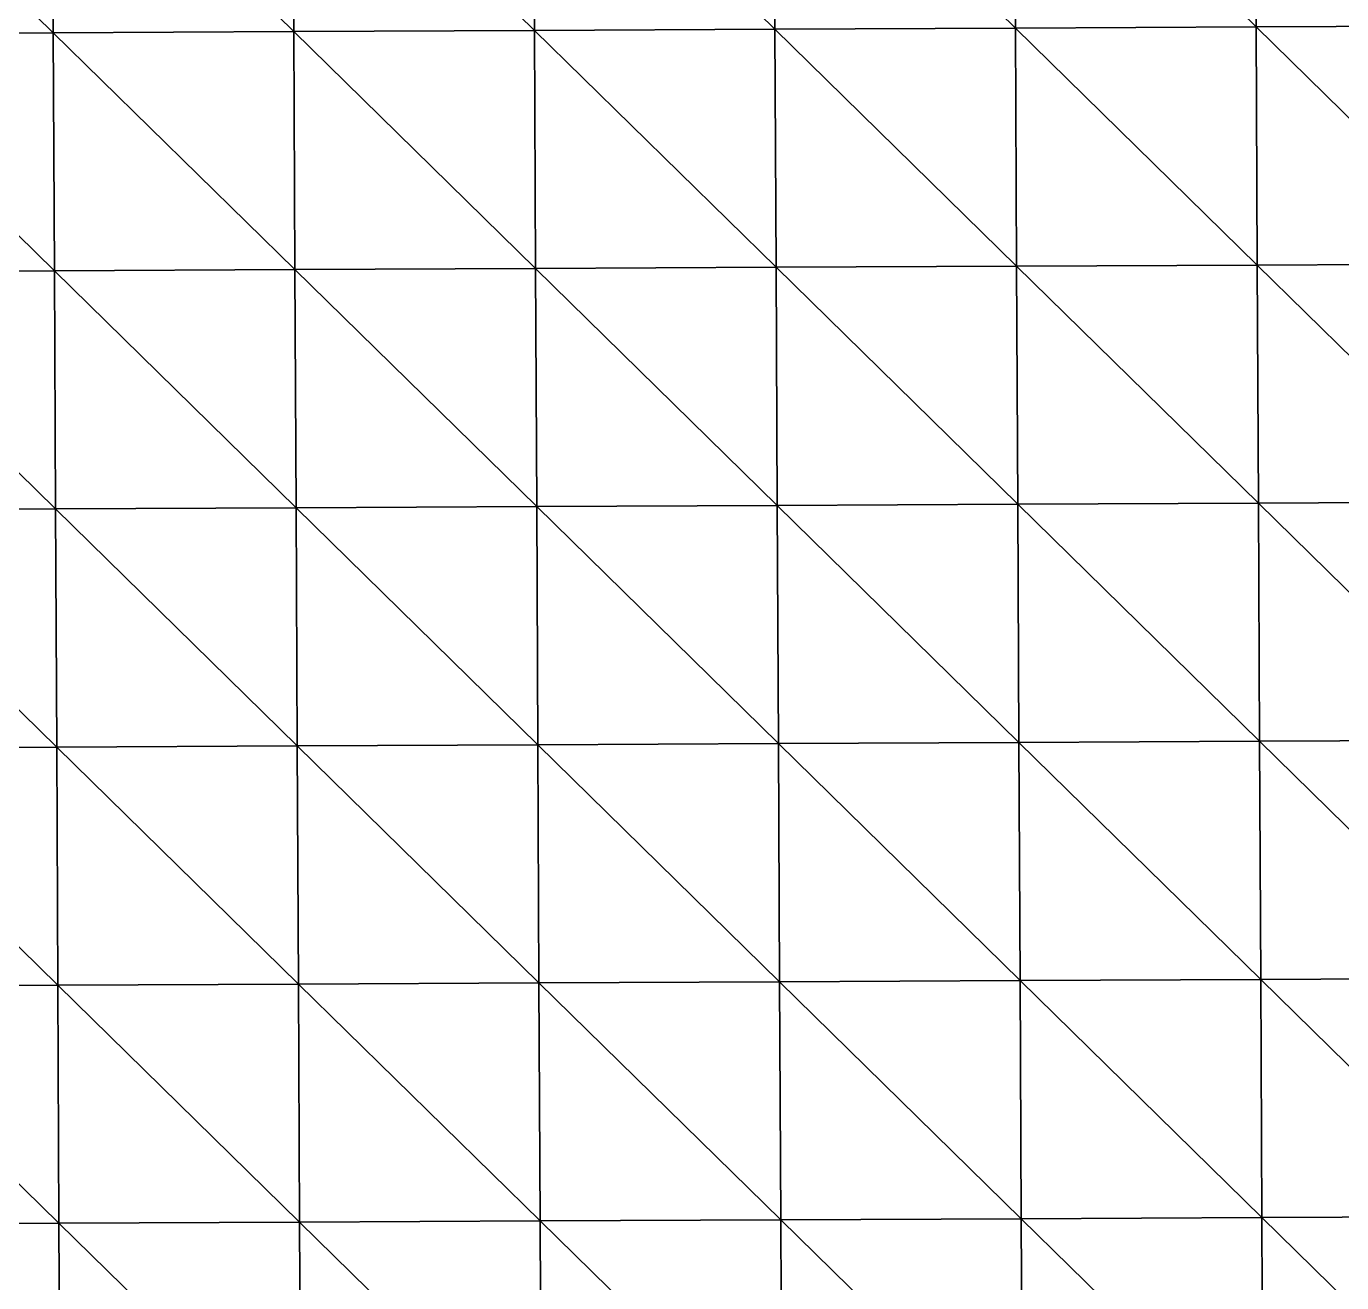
# Model space of a CAD drawing. Extents: x -372 to 678, y -263 to 741.
# Drawn here: x -171 to -102.3, y -66.1 to -0.5 of the extents above; entities that cross this region are included whole.
import ezdxf

# ---------------------------------------------------------------- set-up
doc = ezdxf.new("R2010")
doc.units = 0
doc.header["$LTSCALE"] = 0.0254
doc.layers.get('0').update_dxf_attribs({"linetype": 'CONTINUOUS'})
doc.layers.add('LOCATION_SNAPSHOT', color=144, linetype='CONTINUOUS')
doc.layers.add('LOCATION_TERRAIN', color=36, linetype='CONTINUOUS')

# ---------------------------------------------------------------- blocks, each defined once
blk = doc.blocks.new('LOCATION_SNAPSHOT')
at = {"color": 8}
mesh = blk.add_polyface(dxfattribs=at)
corners = [(-369.308, -262.945), (369.306, 262.947), (-371.821, 259.377), (371.824, -259.377)]
mesh.append_faces([[corners[k] for k in face] for face in [(0, 1, 2), (1, 0, 3)]], dxfattribs={"vtx0": -1, "color": 8})
blk = doc.blocks.new('LOCATION_TERRAIN')
at = {"color": 8}
mesh = blk.add_polyface(dxfattribs=at)
corners = [(-157.019, -0.756, -9.034), (-157.079, 11.68, -9.203), (-169.64, 11.619, -9.353)]
mesh.append_faces([[corners[k] for k in face] for face in [(0, 1, 2)]], dxfattribs={"color": 8})
mesh = blk.add_polyface(dxfattribs=at)
corners = [(-144.457, -0.696, -8.993), (-144.517, 11.74, -9.054), (-157.079, 11.68, -9.203)]
mesh.append_faces([[corners[k] for k in face] for face in [(0, 1, 2)]], dxfattribs={"color": 8})
mesh = blk.add_polyface(dxfattribs=at)
corners = [(-144.457, -0.696, -8.993), (-157.079, 11.68, -9.203), (-157.019, -0.756, -9.034)]
mesh.append_faces([[corners[k] for k in face] for face in [(0, 1, 2)]], dxfattribs={"color": 8})
mesh = blk.add_polyface(dxfattribs=at)
corners = [(-131.896, -0.636, -8.699), (-131.956, 11.801, -8.746), (-144.517, 11.74, -9.054)]
mesh.append_faces([[corners[k] for k in face] for face in [(0, 1, 2)]], dxfattribs={"color": 8})
mesh = blk.add_polyface(dxfattribs=at)
corners = [(-131.896, -0.636, -8.699), (-144.517, 11.74, -9.054), (-144.457, -0.696, -8.993)]
mesh.append_faces([[corners[k] for k in face] for face in [(0, 1, 2)]], dxfattribs={"color": 8})
mesh = blk.add_polyface(dxfattribs=at)
corners = [(-119.334, -0.575, -8.08), (-119.394, 11.861, -8.236), (-131.956, 11.801, -8.746)]
mesh.append_faces([[corners[k] for k in face] for face in [(0, 1, 2)]], dxfattribs={"color": 8})
mesh = blk.add_polyface(dxfattribs=at)
corners = [(-119.334, -0.575, -8.08), (-131.956, 11.801, -8.746), (-131.896, -0.636, -8.699)]
mesh.append_faces([[corners[k] for k in face] for face in [(0, 1, 2)]], dxfattribs={"color": 8})
mesh = blk.add_polyface(dxfattribs=at)
corners = [(-106.773, -0.515, -7.461), (-106.833, 11.922, -7.725), (-119.394, 11.861, -8.236)]
mesh.append_faces([[corners[k] for k in face] for face in [(0, 1, 2)]], dxfattribs={"color": 8})
mesh = blk.add_polyface(dxfattribs=at)
corners = [(-106.773, -0.515, -7.461), (-119.394, 11.861, -8.236), (-119.334, -0.575, -8.08)]
mesh.append_faces([[corners[k] for k in face] for face in [(0, 1, 2)]], dxfattribs={"color": 8})
mesh = blk.add_polyface(dxfattribs=at)
corners = [(-94.211, -0.454, -6.825), (-106.833, 11.922, -7.725), (-106.773, -0.515, -7.461)]
mesh.append_faces([[corners[k] for k in face] for face in [(0, 1, 2)]], dxfattribs={"color": 8})
mesh = blk.add_polyface(dxfattribs=at)
corners = [(-169.58, -0.817, -9.075), (-169.64, 11.619, -9.353), (-182.202, 11.559, -9.248)]
mesh.append_faces([[corners[k] for k in face] for face in [(0, 1, 2)]], dxfattribs={"color": 8})
mesh = blk.add_polyface(dxfattribs=at)
corners = [(-169.58, -0.817, -9.075), (-182.202, 11.559, -9.248), (-182.142, -0.877, -8.919)]
mesh.append_faces([[corners[k] for k in face] for face in [(0, 1, 2)]], dxfattribs={"color": 8})
mesh = blk.add_polyface(dxfattribs=at)
corners = [(-157.019, -0.756, -9.034), (-169.64, 11.619, -9.353), (-169.58, -0.817, -9.075)]
mesh.append_faces([[corners[k] for k in face] for face in [(0, 1, 2)]], dxfattribs={"color": 8})
mesh = blk.add_polyface(dxfattribs=at)
corners = [(-131.836, -13.072, -8.506), (-131.896, -0.636, -8.699), (-144.457, -0.696, -8.993)]
mesh.append_faces([[corners[k] for k in face] for face in [(0, 1, 2)]], dxfattribs={"color": 8})
mesh = blk.add_polyface(dxfattribs=at)
corners = [(-119.275, -13.011, -7.913), (-119.334, -0.575, -8.08), (-131.896, -0.636, -8.699)]
mesh.append_faces([[corners[k] for k in face] for face in [(0, 1, 2)]], dxfattribs={"color": 8})
mesh = blk.add_polyface(dxfattribs=at)
corners = [(-119.275, -13.011, -7.913), (-131.896, -0.636, -8.699), (-131.836, -13.072, -8.506)]
mesh.append_faces([[corners[k] for k in face] for face in [(0, 1, 2)]], dxfattribs={"color": 8})
mesh = blk.add_polyface(dxfattribs=at)
corners = [(-106.713, -12.951, -7.321), (-106.773, -0.515, -7.461), (-119.334, -0.575, -8.08)]
mesh.append_faces([[corners[k] for k in face] for face in [(0, 1, 2)]], dxfattribs={"color": 8})
mesh = blk.add_polyface(dxfattribs=at)
corners = [(-106.713, -12.951, -7.321), (-119.334, -0.575, -8.08), (-119.275, -13.011, -7.913)]
mesh.append_faces([[corners[k] for k in face] for face in [(0, 1, 2)]], dxfattribs={"color": 8})
mesh = blk.add_polyface(dxfattribs=at)
corners = [(-94.151, -12.89, -6.673), (-94.211, -0.454, -6.825), (-106.773, -0.515, -7.461)]
mesh.append_faces([[corners[k] for k in face] for face in [(0, 1, 2)]], dxfattribs={"color": 8})
mesh = blk.add_polyface(dxfattribs=at)
corners = [(-94.151, -12.89, -6.673), (-106.773, -0.515, -7.461), (-106.713, -12.951, -7.321)]
mesh.append_faces([[corners[k] for k in face] for face in [(0, 1, 2)]], dxfattribs={"color": 8})
mesh = blk.add_polyface(dxfattribs=at)
corners = [(-169.521, -13.253, -8.765), (-169.58, -0.817, -9.075), (-182.142, -0.877, -8.919)]
mesh.append_faces([[corners[k] for k in face] for face in [(0, 1, 2)]], dxfattribs={"color": 8})
mesh = blk.add_polyface(dxfattribs=at)
corners = [(-169.521, -13.253, -8.765), (-182.142, -0.877, -8.919), (-182.082, -13.314, -8.626)]
mesh.append_faces([[corners[k] for k in face] for face in [(0, 1, 2)]], dxfattribs={"color": 8})
mesh = blk.add_polyface(dxfattribs=at)
corners = [(-156.959, -13.193, -8.765), (-157.019, -0.756, -9.034), (-169.58, -0.817, -9.075)]
mesh.append_faces([[corners[k] for k in face] for face in [(0, 1, 2)]], dxfattribs={"color": 8})
mesh = blk.add_polyface(dxfattribs=at)
corners = [(-156.959, -13.193, -8.765), (-169.58, -0.817, -9.075), (-169.521, -13.253, -8.765)]
mesh.append_faces([[corners[k] for k in face] for face in [(0, 1, 2)]], dxfattribs={"color": 8})
mesh = blk.add_polyface(dxfattribs=at)
corners = [(-144.398, -13.132, -8.765), (-144.457, -0.696, -8.993), (-157.019, -0.756, -9.034)]
mesh.append_faces([[corners[k] for k in face] for face in [(0, 1, 2)]], dxfattribs={"color": 8})
mesh = blk.add_polyface(dxfattribs=at)
corners = [(-144.398, -13.132, -8.765), (-157.019, -0.756, -9.034), (-156.959, -13.193, -8.765)]
mesh.append_faces([[corners[k] for k in face] for face in [(0, 1, 2)]], dxfattribs={"color": 8})
mesh = blk.add_polyface(dxfattribs=at)
corners = [(-131.836, -13.072, -8.506), (-144.457, -0.696, -8.993), (-144.398, -13.132, -8.765)]
mesh.append_faces([[corners[k] for k in face] for face in [(0, 1, 2)]], dxfattribs={"color": 8})
mesh = blk.add_polyface(dxfattribs=at)
corners = [(-119.215, -25.448, -7.74), (-119.275, -13.011, -7.913), (-131.836, -13.072, -8.506)]
mesh.append_faces([[corners[k] for k in face] for face in [(0, 1, 2)]], dxfattribs={"color": 8})
mesh = blk.add_polyface(dxfattribs=at)
corners = [(-106.653, -25.387, -7.256), (-106.713, -12.951, -7.321), (-119.275, -13.011, -7.913)]
mesh.append_faces([[corners[k] for k in face] for face in [(0, 1, 2)]], dxfattribs={"color": 8})
mesh = blk.add_polyface(dxfattribs=at)
corners = [(-106.653, -25.387, -7.256), (-119.275, -13.011, -7.913), (-119.215, -25.448, -7.74)]
mesh.append_faces([[corners[k] for k in face] for face in [(0, 1, 2)]], dxfattribs={"color": 8})
mesh = blk.add_polyface(dxfattribs=at)
corners = [(-94.092, -25.327, -6.629), (-94.151, -12.89, -6.673), (-106.713, -12.951, -7.321)]
mesh.append_faces([[corners[k] for k in face] for face in [(0, 1, 2)]], dxfattribs={"color": 8})
mesh = blk.add_polyface(dxfattribs=at)
corners = [(-94.092, -25.327, -6.629), (-106.713, -12.951, -7.321), (-106.653, -25.387, -7.256)]
mesh.append_faces([[corners[k] for k in face] for face in [(0, 1, 2)]], dxfattribs={"color": 8})
mesh = blk.add_polyface(dxfattribs=at)
corners = [(-169.461, -25.689, -8.436), (-169.521, -13.253, -8.765), (-182.082, -13.314, -8.626)]
mesh.append_faces([[corners[k] for k in face] for face in [(0, 1, 2)]], dxfattribs={"color": 8})
mesh = blk.add_polyface(dxfattribs=at)
corners = [(-169.461, -25.689, -8.436), (-182.082, -13.314, -8.626), (-182.022, -25.75, -8.355)]
mesh.append_faces([[corners[k] for k in face] for face in [(0, 1, 2)]], dxfattribs={"color": 8})
mesh = blk.add_polyface(dxfattribs=at)
corners = [(-156.899, -25.629, -8.436), (-156.959, -13.193, -8.765), (-169.521, -13.253, -8.765)]
mesh.append_faces([[corners[k] for k in face] for face in [(0, 1, 2)]], dxfattribs={"color": 8})
mesh = blk.add_polyface(dxfattribs=at)
corners = [(-156.899, -25.629, -8.436), (-169.521, -13.253, -8.765), (-169.461, -25.689, -8.436)]
mesh.append_faces([[corners[k] for k in face] for face in [(0, 1, 2)]], dxfattribs={"color": 8})
mesh = blk.add_polyface(dxfattribs=at)
corners = [(-144.338, -25.569, -8.436), (-144.398, -13.132, -8.765), (-156.959, -13.193, -8.765)]
mesh.append_faces([[corners[k] for k in face] for face in [(0, 1, 2)]], dxfattribs={"color": 8})
mesh = blk.add_polyface(dxfattribs=at)
corners = [(-144.338, -25.569, -8.436), (-156.959, -13.193, -8.765), (-156.899, -25.629, -8.436)]
mesh.append_faces([[corners[k] for k in face] for face in [(0, 1, 2)]], dxfattribs={"color": 8})
mesh = blk.add_polyface(dxfattribs=at)
corners = [(-131.776, -25.508, -8.224), (-131.836, -13.072, -8.506), (-144.398, -13.132, -8.765)]
mesh.append_faces([[corners[k] for k in face] for face in [(0, 1, 2)]], dxfattribs={"color": 8})
mesh = blk.add_polyface(dxfattribs=at)
corners = [(-131.776, -25.508, -8.224), (-144.398, -13.132, -8.765), (-144.338, -25.569, -8.436)]
mesh.append_faces([[corners[k] for k in face] for face in [(0, 1, 2)]], dxfattribs={"color": 8})
mesh = blk.add_polyface(dxfattribs=at)
corners = [(-119.215, -25.448, -7.74), (-131.836, -13.072, -8.506), (-131.776, -25.508, -8.224)]
mesh.append_faces([[corners[k] for k in face] for face in [(0, 1, 2)]], dxfattribs={"color": 8})
mesh = blk.add_polyface(dxfattribs=at)
corners = [(-106.593, -37.823, -7.192), (-106.653, -25.387, -7.256), (-119.215, -25.448, -7.74)]
mesh.append_faces([[corners[k] for k in face] for face in [(0, 1, 2)]], dxfattribs={"color": 8})
mesh = blk.add_polyface(dxfattribs=at)
corners = [(-94.032, -37.763, -6.585), (-94.092, -25.327, -6.629), (-106.653, -25.387, -7.256)]
mesh.append_faces([[corners[k] for k in face] for face in [(0, 1, 2)]], dxfattribs={"color": 8})
mesh = blk.add_polyface(dxfattribs=at)
corners = [(-94.032, -37.763, -6.585), (-106.653, -25.387, -7.256), (-106.593, -37.823, -7.192)]
mesh.append_faces([[corners[k] for k in face] for face in [(0, 1, 2)]], dxfattribs={"color": 8})
mesh = blk.add_polyface(dxfattribs=at)
corners = [(-169.401, -38.126, -8.108), (-169.461, -25.689, -8.436), (-182.022, -25.75, -8.355)]
mesh.append_faces([[corners[k] for k in face] for face in [(0, 1, 2)]], dxfattribs={"color": 8})
mesh = blk.add_polyface(dxfattribs=at)
corners = [(-169.401, -38.126, -8.108), (-182.022, -25.75, -8.355), (-181.962, -38.186, -8.083)]
mesh.append_faces([[corners[k] for k in face] for face in [(0, 1, 2)]], dxfattribs={"color": 8})
mesh = blk.add_polyface(dxfattribs=at)
corners = [(-156.839, -38.065, -8.108), (-156.899, -25.629, -8.436), (-169.461, -25.689, -8.436)]
mesh.append_faces([[corners[k] for k in face] for face in [(0, 1, 2)]], dxfattribs={"color": 8})
mesh = blk.add_polyface(dxfattribs=at)
corners = [(-156.839, -38.065, -8.108), (-169.461, -25.689, -8.436), (-169.401, -38.126, -8.108)]
mesh.append_faces([[corners[k] for k in face] for face in [(0, 1, 2)]], dxfattribs={"color": 8})
mesh = blk.add_polyface(dxfattribs=at)
corners = [(-144.278, -38.005, -8.108), (-144.338, -25.569, -8.436), (-156.899, -25.629, -8.436)]
mesh.append_faces([[corners[k] for k in face] for face in [(0, 1, 2)]], dxfattribs={"color": 8})
mesh = blk.add_polyface(dxfattribs=at)
corners = [(-144.278, -38.005, -8.108), (-156.899, -25.629, -8.436), (-156.839, -38.065, -8.108)]
mesh.append_faces([[corners[k] for k in face] for face in [(0, 1, 2)]], dxfattribs={"color": 8})
mesh = blk.add_polyface(dxfattribs=at)
corners = [(-131.716, -37.944, -7.943), (-131.776, -25.508, -8.224), (-144.338, -25.569, -8.436)]
mesh.append_faces([[corners[k] for k in face] for face in [(0, 1, 2)]], dxfattribs={"color": 8})
mesh = blk.add_polyface(dxfattribs=at)
corners = [(-131.716, -37.944, -7.943), (-144.338, -25.569, -8.436), (-144.278, -38.005, -8.108)]
mesh.append_faces([[corners[k] for k in face] for face in [(0, 1, 2)]], dxfattribs={"color": 8})
mesh = blk.add_polyface(dxfattribs=at)
corners = [(-119.155, -37.884, -7.568), (-119.215, -25.448, -7.74), (-131.776, -25.508, -8.224)]
mesh.append_faces([[corners[k] for k in face] for face in [(0, 1, 2)]], dxfattribs={"color": 8})
mesh = blk.add_polyface(dxfattribs=at)
corners = [(-119.155, -37.884, -7.568), (-131.776, -25.508, -8.224), (-131.716, -37.944, -7.943)]
mesh.append_faces([[corners[k] for k in face] for face in [(0, 1, 2)]], dxfattribs={"color": 8})
mesh = blk.add_polyface(dxfattribs=at)
corners = [(-106.593, -37.823, -7.192), (-119.215, -25.448, -7.74), (-119.155, -37.884, -7.568)]
mesh.append_faces([[corners[k] for k in face] for face in [(0, 1, 2)]], dxfattribs={"color": 8})
mesh = blk.add_polyface(dxfattribs=at)
corners = [(-93.972, -50.199, -6.566), (-94.032, -37.763, -6.585), (-106.593, -37.823, -7.192)]
mesh.append_faces([[corners[k] for k in face] for face in [(0, 1, 2)]], dxfattribs={"color": 8})
mesh = blk.add_polyface(dxfattribs=at)
corners = [(-169.341, -50.562, -7.265), (-169.401, -38.126, -8.108), (-181.962, -38.186, -8.083)]
mesh.append_faces([[corners[k] for k in face] for face in [(0, 1, 2)]], dxfattribs={"color": 8})
mesh = blk.add_polyface(dxfattribs=at)
corners = [(-169.341, -50.562, -7.265), (-181.962, -38.186, -8.083), (-181.902, -50.622, -7.306)]
mesh.append_faces([[corners[k] for k in face] for face in [(0, 1, 2)]], dxfattribs={"color": 8})
mesh = blk.add_polyface(dxfattribs=at)
corners = [(-156.779, -50.501, -7.391), (-156.839, -38.065, -8.108), (-169.401, -38.126, -8.108)]
mesh.append_faces([[corners[k] for k in face] for face in [(0, 1, 2)]], dxfattribs={"color": 8})
mesh = blk.add_polyface(dxfattribs=at)
corners = [(-156.779, -50.501, -7.391), (-169.401, -38.126, -8.108), (-169.341, -50.562, -7.265)]
mesh.append_faces([[corners[k] for k in face] for face in [(0, 1, 2)]], dxfattribs={"color": 8})
mesh = blk.add_polyface(dxfattribs=at)
corners = [(-144.218, -50.441, -7.517), (-144.278, -38.005, -8.108), (-156.839, -38.065, -8.108)]
mesh.append_faces([[corners[k] for k in face] for face in [(0, 1, 2)]], dxfattribs={"color": 8})
mesh = blk.add_polyface(dxfattribs=at)
corners = [(-144.218, -50.441, -7.517), (-156.839, -38.065, -8.108), (-156.779, -50.501, -7.391)]
mesh.append_faces([[corners[k] for k in face] for face in [(0, 1, 2)]], dxfattribs={"color": 8})
mesh = blk.add_polyface(dxfattribs=at)
corners = [(-131.656, -50.381, -7.498), (-131.716, -37.944, -7.943), (-144.278, -38.005, -8.108)]
mesh.append_faces([[corners[k] for k in face] for face in [(0, 1, 2)]], dxfattribs={"color": 8})
mesh = blk.add_polyface(dxfattribs=at)
corners = [(-131.656, -50.381, -7.498), (-144.278, -38.005, -8.108), (-144.218, -50.441, -7.517)]
mesh.append_faces([[corners[k] for k in face] for face in [(0, 1, 2)]], dxfattribs={"color": 8})
mesh = blk.add_polyface(dxfattribs=at)
corners = [(-119.095, -50.32, -7.294), (-119.155, -37.884, -7.568), (-131.716, -37.944, -7.943)]
mesh.append_faces([[corners[k] for k in face] for face in [(0, 1, 2)]], dxfattribs={"color": 8})
mesh = blk.add_polyface(dxfattribs=at)
corners = [(-119.095, -50.32, -7.294), (-131.716, -37.944, -7.943), (-131.656, -50.381, -7.498)]
mesh.append_faces([[corners[k] for k in face] for face in [(0, 1, 2)]], dxfattribs={"color": 8})
mesh = blk.add_polyface(dxfattribs=at)
corners = [(-106.533, -50.26, -7.09), (-106.593, -37.823, -7.192), (-119.155, -37.884, -7.568)]
mesh.append_faces([[corners[k] for k in face] for face in [(0, 1, 2)]], dxfattribs={"color": 8})
mesh = blk.add_polyface(dxfattribs=at)
corners = [(-106.533, -50.26, -7.09), (-119.155, -37.884, -7.568), (-119.095, -50.32, -7.294)]
mesh.append_faces([[corners[k] for k in face] for face in [(0, 1, 2)]], dxfattribs={"color": 8})
mesh = blk.add_polyface(dxfattribs=at)
corners = [(-93.972, -50.199, -6.566), (-106.593, -37.823, -7.192), (-106.533, -50.26, -7.09)]
mesh.append_faces([[corners[k] for k in face] for face in [(0, 1, 2)]], dxfattribs={"color": 8})
mesh = blk.add_polyface(dxfattribs=at)
corners = [(-169.281, -62.998, -6.051), (-169.341, -50.562, -7.265), (-181.902, -50.622, -7.306)]
mesh.append_faces([[corners[k] for k in face] for face in [(0, 1, 2)]], dxfattribs={"color": 8})
mesh = blk.add_polyface(dxfattribs=at)
corners = [(-169.281, -62.998, -6.051), (-181.902, -50.622, -7.306), (-181.843, -63.059, -6.164)]
mesh.append_faces([[corners[k] for k in face] for face in [(0, 1, 2)]], dxfattribs={"color": 8})
mesh = blk.add_polyface(dxfattribs=at)
corners = [(-156.72, -62.938, -6.394), (-156.779, -50.501, -7.391), (-169.341, -50.562, -7.265)]
mesh.append_faces([[corners[k] for k in face] for face in [(0, 1, 2)]], dxfattribs={"color": 8})
mesh = blk.add_polyface(dxfattribs=at)
corners = [(-156.72, -62.938, -6.394), (-169.341, -50.562, -7.265), (-169.281, -62.998, -6.051)]
mesh.append_faces([[corners[k] for k in face] for face in [(0, 1, 2)]], dxfattribs={"color": 8})
mesh = blk.add_polyface(dxfattribs=at)
corners = [(-144.158, -62.877, -6.737), (-144.218, -50.441, -7.517), (-156.779, -50.501, -7.391)]
mesh.append_faces([[corners[k] for k in face] for face in [(0, 1, 2)]], dxfattribs={"color": 8})
mesh = blk.add_polyface(dxfattribs=at)
corners = [(-144.158, -62.877, -6.737), (-156.779, -50.501, -7.391), (-156.72, -62.938, -6.394)]
mesh.append_faces([[corners[k] for k in face] for face in [(0, 1, 2)]], dxfattribs={"color": 8})
mesh = blk.add_polyface(dxfattribs=at)
corners = [(-131.597, -62.817, -6.936), (-131.656, -50.381, -7.498), (-144.218, -50.441, -7.517)]
mesh.append_faces([[corners[k] for k in face] for face in [(0, 1, 2)]], dxfattribs={"color": 8})
mesh = blk.add_polyface(dxfattribs=at)
corners = [(-131.597, -62.817, -6.936), (-144.218, -50.441, -7.517), (-144.158, -62.877, -6.737)]
mesh.append_faces([[corners[k] for k in face] for face in [(0, 1, 2)]], dxfattribs={"color": 8})
mesh = blk.add_polyface(dxfattribs=at)
corners = [(-119.035, -62.756, -6.949), (-119.095, -50.32, -7.294), (-131.656, -50.381, -7.498)]
mesh.append_faces([[corners[k] for k in face] for face in [(0, 1, 2)]], dxfattribs={"color": 8})
mesh = blk.add_polyface(dxfattribs=at)
corners = [(-119.035, -62.756, -6.949), (-131.656, -50.381, -7.498), (-131.597, -62.817, -6.936)]
mesh.append_faces([[corners[k] for k in face] for face in [(0, 1, 2)]], dxfattribs={"color": 8})
mesh = blk.add_polyface(dxfattribs=at)
corners = [(-106.474, -62.696, -6.962), (-106.533, -50.26, -7.09), (-119.095, -50.32, -7.294)]
mesh.append_faces([[corners[k] for k in face] for face in [(0, 1, 2)]], dxfattribs={"color": 8})
mesh = blk.add_polyface(dxfattribs=at)
corners = [(-106.474, -62.696, -6.962), (-119.095, -50.32, -7.294), (-119.035, -62.756, -6.949)]
mesh.append_faces([[corners[k] for k in face] for face in [(0, 1, 2)]], dxfattribs={"color": 8})
mesh = blk.add_polyface(dxfattribs=at)
corners = [(-93.912, -62.635, -6.566), (-93.972, -50.199, -6.566), (-106.533, -50.26, -7.09)]
mesh.append_faces([[corners[k] for k in face] for face in [(0, 1, 2)]], dxfattribs={"color": 8})
mesh = blk.add_polyface(dxfattribs=at)
corners = [(-93.912, -62.635, -6.566), (-106.533, -50.26, -7.09), (-106.474, -62.696, -6.962)]
mesh.append_faces([[corners[k] for k in face] for face in [(0, 1, 2)]], dxfattribs={"color": 8})
mesh = blk.add_polyface(dxfattribs=at)
corners = [(-169.221, -75.434, -4.837), (-169.281, -62.998, -6.051), (-181.843, -63.059, -6.164)]
mesh.append_faces([[corners[k] for k in face] for face in [(0, 1, 2)]], dxfattribs={"color": 8})
mesh = blk.add_polyface(dxfattribs=at)
corners = [(-169.221, -75.434, -4.837), (-181.843, -63.059, -6.164), (-181.783, -75.495, -5.021)]
mesh.append_faces([[corners[k] for k in face] for face in [(0, 1, 2)]], dxfattribs={"color": 8})
mesh = blk.add_polyface(dxfattribs=at)
corners = [(-156.66, -75.374, -5.397), (-156.72, -62.938, -6.394), (-169.281, -62.998, -6.051)]
mesh.append_faces([[corners[k] for k in face] for face in [(0, 1, 2)]], dxfattribs={"color": 8})
mesh = blk.add_polyface(dxfattribs=at)
corners = [(-156.66, -75.374, -5.397), (-169.281, -62.998, -6.051), (-169.221, -75.434, -4.837)]
mesh.append_faces([[corners[k] for k in face] for face in [(0, 1, 2)]], dxfattribs={"color": 8})
mesh = blk.add_polyface(dxfattribs=at)
corners = [(-144.098, -75.313, -5.958), (-144.158, -62.877, -6.737), (-156.72, -62.938, -6.394)]
mesh.append_faces([[corners[k] for k in face] for face in [(0, 1, 2)]], dxfattribs={"color": 8})
mesh = blk.add_polyface(dxfattribs=at)
corners = [(-144.098, -75.313, -5.958), (-156.72, -62.938, -6.394), (-156.66, -75.374, -5.397)]
mesh.append_faces([[corners[k] for k in face] for face in [(0, 1, 2)]], dxfattribs={"color": 8})
mesh = blk.add_polyface(dxfattribs=at)
corners = [(-131.537, -75.253, -6.373), (-131.597, -62.817, -6.936), (-144.158, -62.877, -6.737)]
mesh.append_faces([[corners[k] for k in face] for face in [(0, 1, 2)]], dxfattribs={"color": 8})
mesh = blk.add_polyface(dxfattribs=at)
corners = [(-131.537, -75.253, -6.373), (-144.158, -62.877, -6.737), (-144.098, -75.313, -5.958)]
mesh.append_faces([[corners[k] for k in face] for face in [(0, 1, 2)]], dxfattribs={"color": 8})
mesh = blk.add_polyface(dxfattribs=at)
corners = [(-118.975, -75.193, -6.603), (-119.035, -62.756, -6.949), (-131.597, -62.817, -6.936)]
mesh.append_faces([[corners[k] for k in face] for face in [(0, 1, 2)]], dxfattribs={"color": 8})
mesh = blk.add_polyface(dxfattribs=at)
corners = [(-118.975, -75.193, -6.603), (-131.597, -62.817, -6.936), (-131.537, -75.253, -6.373)]
mesh.append_faces([[corners[k] for k in face] for face in [(0, 1, 2)]], dxfattribs={"color": 8})
mesh = blk.add_polyface(dxfattribs=at)
corners = [(-106.414, -75.132, -6.833), (-106.474, -62.696, -6.962), (-119.035, -62.756, -6.949)]
mesh.append_faces([[corners[k] for k in face] for face in [(0, 1, 2)]], dxfattribs={"color": 8})
mesh = blk.add_polyface(dxfattribs=at)
corners = [(-106.414, -75.132, -6.833), (-119.035, -62.756, -6.949), (-118.975, -75.193, -6.603)]
mesh.append_faces([[corners[k] for k in face] for face in [(0, 1, 2)]], dxfattribs={"color": 8})
mesh = blk.add_polyface(dxfattribs=at)
corners = [(-93.852, -75.072, -6.566), (-93.912, -62.635, -6.566), (-106.474, -62.696, -6.962)]
mesh.append_faces([[corners[k] for k in face] for face in [(0, 1, 2)]], dxfattribs={"color": 8})
mesh = blk.add_polyface(dxfattribs=at)
corners = [(-93.852, -75.072, -6.566), (-106.474, -62.696, -6.962), (-106.414, -75.132, -6.833)]
mesh.append_faces([[corners[k] for k in face] for face in [(0, 1, 2)]], dxfattribs={"color": 8})

msp = doc.modelspace()

# ---------------------------------------------------------------- block references
at = {"layer": 'LOCATION_SNAPSHOT', "color": 0}
msp.add_blockref('LOCATION_SNAPSHOT', (0, 0), dxfattribs=at)
at = {"layer": 'LOCATION_TERRAIN', "color": 0}
msp.add_blockref('LOCATION_TERRAIN', (0, 0), dxfattribs=at)

doc.saveas('drawing.dxf')
